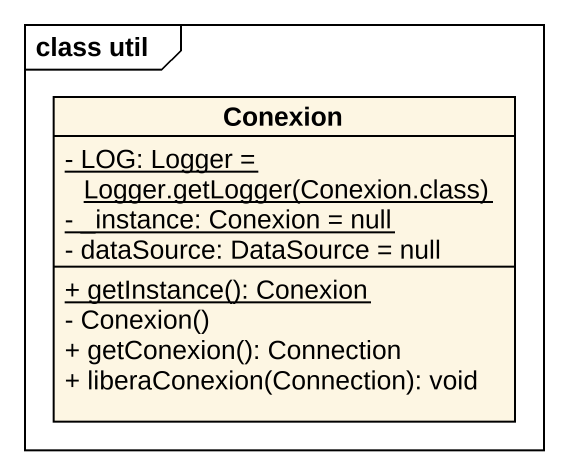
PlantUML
@startuml
mainframe class util
hide circle
hide empty members
skinparam classAttributeIconSize 0
class Conexion {
  {static} {field} - LOG: Logger = Logger.getLogger(Conexion.class)
  {static} - _instance: Conexion = null
  - dataSource: DataSource = null
  {static} + getInstance(): Conexion
  - Conexion()
  + getConexion(): Connection
  + liberaConexion(Connection): void
}
@enduml
